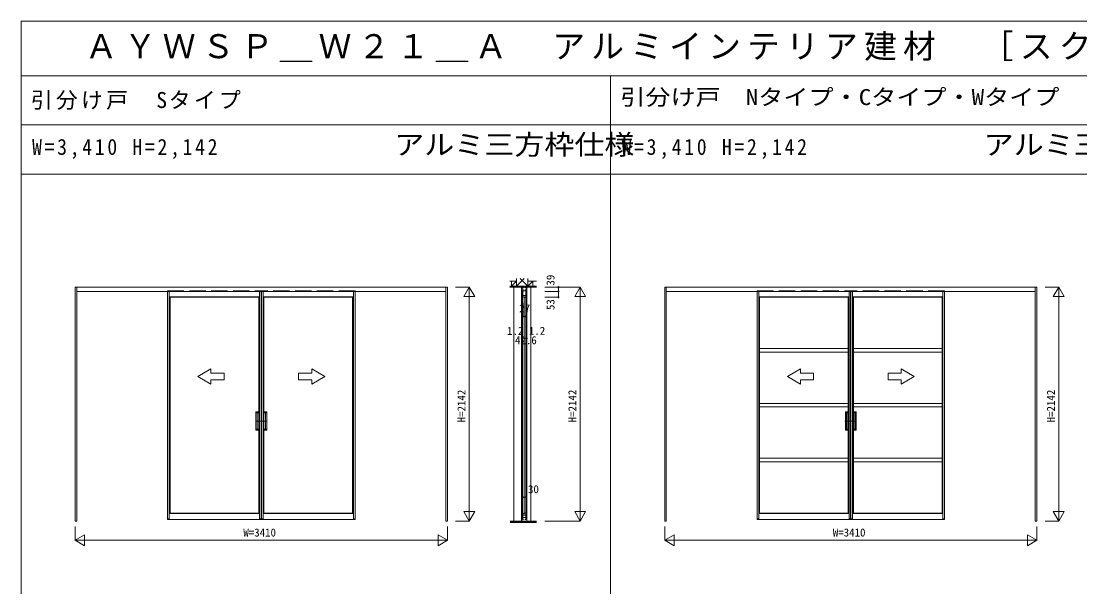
# Model space of a CAD drawing. Units: millimetres, scale not verified. Extents: x -21026 to 6475, y -14850 to 5150.
# Drawn here: x -21025 to -11327, y -31 to 5150 of the extents above; entities that cross this region are included whole.
import ezdxf
from ezdxf.enums import TextEntityAlignment as Align

# ---------------------------------------------------------------- set-up
doc = ezdxf.new("R2010")
doc.units = ezdxf.units.MM
doc.header["$LTSCALE"] = 50
doc.linetypes.add('CHAIN2', pattern=[12, 9, -1, 1, -1])
doc.linetypes.add('DASHED3', pattern=[4, 3, -1])
doc.layers.add('0-0_0', color=7, linetype='Continuous')
for name, color, linetype, lineweight in [('0-1_YKK_F1', 7, 'Continuous', 9), ('0-2_YKK_N1', 2, 'Continuous', 9), ('0-3_YKK_Z1', 7, 'Continuous', 9), ('0-4_YKK_A1', 4, 'Continuous', 9), ('0-6_YKK_C1', 4, 'Continuous', 9)]:
    doc.layers.add(name, color=color, linetype=linetype, lineweight=lineweight)
doc.styles.add('ＭＳ ゴシック', font='')
doc.styles.get('ＭＳ ゴシック').set_extended_font_data('MS Gothic')

msp = doc.modelspace()

# ---------------------------------------------------------------- linework, layer by layer
at = {"layer": '0-1_YKK_F1'}
for p, q in [((-21025, -14850), (-21025, 5150)), ((-21025, 5150), (6475, 5150)), ((-21025, 4650), (5975, 4650)), ((-15625, -14850), (-15625, 4650)), ((-21025, 4200), (5975, 4200)), ((-21025, 3750), (5975, 3750))]:
    msp.add_line(p, q, dxfattribs=at)
at = {"layer": '0-2_YKK_N1'}
for p, q in [((-17045, 2713.5), (-16920, 2713.5)), ((-16970, 2626.9), (-16870, 2626.9)), ((-16920, 571.5), (-16920, 2713.5)), ((-16229.08, 2713.5), (-15904.08, 2713.5)), ((-16229.08, 2674.5), (-16104.08, 2674.5)), ((-16229.08, 2621.5), (-16104.08, 2621.5)), ((-16104.08, 2674.5), (-16104.08, 2713.5)), ((-16104.08, 2674.5), (-16104.08, 2621.5)), ((-15954.08, 2626.9), (-15854.08, 2626.9)), ((-11645, 2713.5), (-11520, 2713.5)), ((-11570, 2626.9), (-11470, 2626.9)), ((-11520, 571.5), (-11520, 2713.5)), ((-16438.77, 2245.5), (-16438.77, 2570.5)), ((-16437.57, 2245.5), (-16437.57, 2570.5)), ((-16429.77, 2570.5), (-16429.77, 2445)), ((-16402.77, 2570.5), (-16402.77, 2445)), ((-16394.97, 2245.5), (-16394.97, 2570.5)), ((-16393.77, 2245.5), (-16393.77, 2570.5)), ((-16429.77, 2445.5), (-16402.77, 2445.5)), ((-16437.57, 2245.5), (-16438.77, 2245.5)), ((-16437.57, 2245.5), (-16394.97, 2245.5)), ((-16394.97, 2245.5), (-16393.77, 2245.5)), ((-16431.27, 665.5), (-16431.27, 790.5)), ((-16401.27, 665.5), (-16401.27, 790.5)), ((-16401.27, 665.5), (-16401.27, 790.5)), ((-16870, 658.1), (-16970, 658.1)), ((-15854.08, 658.1), (-15954.08, 658.1)), ((-11470, 658.1), (-11570, 658.1)), ((-17120, 520.5), (-17120, 395.5)), ((-17045, 571.5), (-16920, 571.5)), ((-11720, 520.5), (-11720, 395.5)), ((-11645, 571.5), (-11520, 571.5)), ((-20443.4, 445.5), (-20443.4, 345.5)), ((-17120, 395.5), (-17206.6, 345.5)), ((-15043.4, 445.5), (-15043.4, 345.5)), ((-11720, 395.5), (-11806.6, 345.5))]:
    msp.add_line(p, q, dxfattribs=at)
for points in [[(-16970, 2626.9), (-16920, 2713.5), (-16870, 2626.9)], [(-16229.08, 571.5), (-15904.08, 571.5), (-15904.08, 2713.5)], [(-15954.08, 2626.9), (-15904.08, 2713.5), (-15854.08, 2626.9)], [(-11570, 2626.9), (-11520, 2713.5), (-11470, 2626.9)], [(-16431.27, 665.5), (-16431.27, 790.5), (-16401.27, 790.5)], [(-16870, 658.1), (-16920, 571.5), (-16970, 658.1)], [(-15854.08, 658.1), (-15904.08, 571.5), (-15954.08, 658.1)], [(-11470, 658.1), (-11520, 571.5), (-11570, 658.1)], [(-20530, 520.5), (-20530, 395.5), (-20443.4, 345.5)], [(-15130, 520.5), (-15130, 395.5), (-15043.4, 345.5)], [(-20443.4, 445.5), (-20530, 395.5), (-17120, 395.5)], [(-17120, 395.5), (-17206.6, 445.5), (-17206.6, 345.5)], [(-15043.4, 445.5), (-15130, 395.5), (-11720, 395.5)], [(-11720, 395.5), (-11806.6, 445.5), (-11806.6, 345.5)]]:
    msp.add_lwpolyline(points, dxfattribs=at)
for centre in [(-16104.08, 2713.5), (-16104.08, 2674.5), (-16104.08, 2621.5), (-16429.77, 2445.5), (-16402.77, 2445.5), (-16438.77, 2245.5), (-16437.57, 2245.5), (-16394.97, 2245.5), (-16393.77, 2245.5), (-16431.27, 790.5), (-16401.27, 790.5)]:
    msp.add_circle(centre, 5, dxfattribs=at)
at = {"layer": '0-3_YKK_Z1'}
for p, q in [((-16532.77, 2769), (-16547.39, 2769)), ((-16547.39, 2724), (-16304.44, 2724)), ((-16532.77, 2724), (-16487.77, 2769)), ((-16532.77, 2769), (-16532.77, 2724)), ((-16487.77, 2769), (-16532.77, 2769)), ((-16532.77, 2724), (-16518.56, 2738.21)), ((-16532.77, 2724), (-16487.77, 2724)), ((-16417.77, 2794), (-16487.77, 2724)), ((-16487.77, 2794), (-16487.77, 2724)), ((-16487.77, 2724), (-16487.77, 2769)), ((-16487.77, 2724), (-16382.77, 2724)), ((-16452.77, 2794), (-16382.77, 2724)), ((-16438.77, 2713.5), (-16393.77, 2724)), ((-16438.77, 2713.5), (-16438.77, 2724)), ((-16393.77, 2713.5), (-16393.77, 2724)), ((-16382.77, 2724), (-16382.77, 2794)), ((-16382.77, 2724), (-16337.77, 2769)), ((-16382.77, 2769), (-16382.77, 2724)), ((-16337.77, 2769), (-16382.77, 2769)), ((-16382.77, 2724), (-16368.35, 2738.42)), ((-16382.77, 2724), (-16337.77, 2724)), ((-16337.77, 2769), (-16304.83, 2769)), ((-16337.77, 2724), (-16337.77, 2769)), ((-16548.26, 2713.5), (-16304.08, 2713.5)), ((-16511.77, 2713.5), (-16511.77, 571.5)), ((-16440.77, 2713.5), (-16440.77, 571.5)), ((-16439.77, 2713.5), (-16439.77, 571.5)), ((-16392.77, 2713.5), (-16392.77, 571.5)), ((-16355.77, 2713.5), (-16355.77, 571.5)), ((-16545.9, 571.5), (-16305.83, 571.5)), ((-16545.9, 569.5), (-16305.83, 569.5)), ((-16545.9, 567.5), (-16305.83, 567.5)), ((-16545.9, 565.5), (-16305.83, 565.5)), ((-16545.9, 563.5), (-16305.83, 563.5)), ((-16545.9, 561.5), (-16305.83, 561.5)), ((-16305.83, 559.5), (-16545.9, 559.5))]:
    msp.add_line(p, q, dxfattribs=at)
at = {"layer": '0-4_YKK_A1'}
for p, q in [((-20530, 2713.5), (-18824.5, 2713.5)), ((-20530, 571.5), (-20530, 2713.5)), ((-20515, 571.5), (-20515, 2713.5)), ((-18824.5, 2674.5), (-20515, 2674.5)), ((-19683.5, 2679.5), (-19668.5, 2679.5)), ((-19683.5, 2679.5), (-19683.5, 590.5)), ((-19668.5, 2679.5), (-19668.5, 590.5)), ((-19668.5, 2625.25), (-18841.5, 2625.25)), ((-19668.5, 2624.27), (-19661.5, 2621.5)), ((-19661.5, 2621.5), (-19661.5, 644.5)), ((-19661.5, 2621.5), (-18848.5, 2621.5)), ((-18841.5, 2624.27), (-18848.5, 2621.5)), ((-18848.5, 2621.5), (-18848.5, 1570.5)), ((-18826.5, 2679.5), (-18841.5, 2679.5)), ((-18841.5, 2679.5), (-18841.5, 590.5)), ((-18826.5, 2679.5), (-18826.5, 590.5)), ((-18826.5, 2679.5), (-18823.5, 2679.5)), ((-17120, 2713.5), (-18825.5, 2713.5)), ((-18825.5, 2674.5), (-17135, 2674.5)), ((-18823.5, 2679.5), (-18823.5, 590.5)), ((-18823.5, 2679.5), (-18808.5, 2679.5)), ((-18808.5, 2679.5), (-18808.5, 590.5)), ((-17981.5, 2625.25), (-18808.5, 2625.25)), ((-18808.5, 2624.27), (-18801.5, 2621.5)), ((-18801.5, 2621.5), (-18801.5, 1570.5)), ((-17988.5, 2621.5), (-18801.5, 2621.5)), ((-17981.5, 2624.27), (-17988.5, 2621.5)), ((-17988.5, 2621.5), (-17988.5, 644.5)), ((-17966.5, 2679.5), (-17981.5, 2679.5)), ((-17981.5, 2679.5), (-17981.5, 590.5)), ((-17966.5, 2679.5), (-17966.5, 590.5)), ((-17135, 571.5), (-17135, 2713.5)), ((-17120, 571.5), (-17120, 2713.5)), ((-15130, 2713.5), (-13424.5, 2713.5)), ((-15130, 571.5), (-15130, 2713.5)), ((-15115, 571.5), (-15115, 2713.5)), ((-13424.5, 2674.5), (-15115, 2674.5)), ((-14283.5, 2679.5), (-14268.5, 2679.5)), ((-14283.5, 2679.5), (-14283.5, 590.5)), ((-14268.5, 2679.5), (-14268.5, 590.5)), ((-14268.5, 2625.25), (-13441.5, 2625.25)), ((-14268.5, 2624.27), (-14261.5, 2621.5)), ((-14261.5, 2621.5), (-14261.5, 644.5)), ((-14261.5, 2621.5), (-13448.5, 2621.5)), ((-13441.5, 2624.27), (-13448.5, 2621.5)), ((-13448.5, 2621.5), (-13448.5, 1570.5)), ((-13426.5, 2679.5), (-13441.5, 2679.5)), ((-13441.5, 2679.5), (-13441.5, 590.5)), ((-13426.5, 2679.5), (-13426.5, 590.5)), ((-13426.5, 2679.5), (-13423.5, 2679.5)), ((-11720, 2713.5), (-13425.5, 2713.5)), ((-13425.5, 2674.5), (-11735, 2674.5)), ((-13423.5, 2679.5), (-13423.5, 590.5)), ((-13423.5, 2679.5), (-13408.5, 2679.5)), ((-13408.5, 2679.5), (-13408.5, 590.5)), ((-12581.5, 2625.25), (-13408.5, 2625.25)), ((-13408.5, 2624.27), (-13401.5, 2621.5)), ((-13401.5, 2621.5), (-13401.5, 1570.5)), ((-12588.5, 2621.5), (-13401.5, 2621.5)), ((-12581.5, 2624.27), (-12588.5, 2621.5)), ((-12588.5, 2621.5), (-12588.5, 644.5)), ((-12566.5, 2679.5), (-12581.5, 2679.5)), ((-12581.5, 2679.5), (-12581.5, 590.5)), ((-12566.5, 2679.5), (-12566.5, 590.5)), ((-11735, 571.5), (-11735, 2713.5)), ((-11720, 571.5), (-11720, 2713.5)), ((-14261.5, 2151.25), (-13448.5, 2151.25)), ((-13401.5, 2151.25), (-12588.5, 2151.25)), ((-14261.5, 2119.25), (-13448.5, 2119.25)), ((-13401.5, 2119.25), (-12588.5, 2119.25)), ((-19406.25, 1895.86), (-19286.25, 1965.15)), ((-19286.25, 1925.86), (-19286.25, 1965.15)), ((-18363.75, 1925.86), (-18363.75, 1965.15)), ((-18243.75, 1895.86), (-18363.75, 1965.15)), ((-14006.25, 1895.86), (-13886.25, 1965.15)), ((-13886.25, 1925.86), (-13886.25, 1965.15)), ((-12963.75, 1925.86), (-12963.75, 1965.15)), ((-12843.75, 1895.86), (-12963.75, 1965.15)), ((-19406.25, 1895.86), (-19286.25, 1826.58)), ((-19166.25, 1865.86), (-19286.25, 1865.86)), ((-19286.25, 1826.58), (-19286.25, 1865.86)), ((-18483.75, 1865.86), (-18363.75, 1865.86)), ((-18243.75, 1895.86), (-18363.75, 1826.58)), ((-18363.75, 1826.58), (-18363.75, 1865.86)), ((-14006.25, 1895.86), (-13886.25, 1826.58)), ((-13766.25, 1865.86), (-13886.25, 1865.86)), ((-13886.25, 1826.58), (-13886.25, 1865.86)), ((-13083.75, 1865.86), (-12963.75, 1865.86)), ((-12843.75, 1895.86), (-12963.75, 1826.58)), ((-12963.75, 1826.58), (-12963.75, 1865.86)), ((-14261.5, 1649), (-13448.5, 1649)), ((-13401.5, 1649), (-12588.5, 1649)), ((-18874.8, 1562), (-18874.8, 1569.5)), ((-18874.8, 1561), (-18874.8, 1412)), ((-18841.8, 1561.5), (-18874.3, 1561.5)), ((-18874.3, 1561.5), (-18862.3, 1561.5)), ((-18841.5, 1570.5), (-18873.8, 1570.5)), ((-18872.8, 1561.5), (-18873.8, 1561.5)), ((-18863.8, 1561), (-18863.8, 1412)), ((-18861.8, 1561), (-18861.8, 1412)), ((-18848.8, 1561.5), (-18848.8, 1411.5)), ((-18841.8, 1570.5), (-18841.8, 1561.5)), ((-18808.5, 1570.5), (-18776.2, 1570.5)), ((-18808.2, 1570.5), (-18808.2, 1561.5)), ((-18808.2, 1561.5), (-18775.7, 1561.5)), ((-18801.2, 1561.5), (-18801.2, 1411.5)), ((-18788.2, 1561), (-18788.2, 1412)), ((-18775.7, 1561.5), (-18787.7, 1561.5)), ((-18786.2, 1561), (-18786.2, 1412)), ((-18777.2, 1561.5), (-18776.2, 1561.5)), ((-18775.2, 1562), (-18775.2, 1569.5)), ((-18775.2, 1561), (-18775.2, 1412)), ((-14261.5, 1617), (-13448.5, 1617)), ((-13474.8, 1562), (-13474.8, 1569.5)), ((-13474.8, 1561), (-13474.8, 1412)), ((-13441.8, 1561.5), (-13474.3, 1561.5)), ((-13474.3, 1561.5), (-13462.3, 1561.5)), ((-13441.5, 1570.5), (-13473.8, 1570.5)), ((-13472.8, 1561.5), (-13473.8, 1561.5)), ((-13463.8, 1561), (-13463.8, 1412)), ((-13461.8, 1561), (-13461.8, 1412)), ((-13448.8, 1561.5), (-13448.8, 1411.5)), ((-13441.8, 1570.5), (-13441.8, 1561.5)), ((-13408.5, 1570.5), (-13376.2, 1570.5)), ((-13408.2, 1570.5), (-13408.2, 1561.5)), ((-13408.2, 1561.5), (-13375.7, 1561.5)), ((-13401.5, 1617), (-12588.5, 1617)), ((-13401.2, 1561.5), (-13401.2, 1411.5)), ((-13388.2, 1561), (-13388.2, 1412)), ((-13375.7, 1561.5), (-13387.7, 1561.5)), ((-13386.2, 1561), (-13386.2, 1412)), ((-13377.2, 1561.5), (-13376.2, 1561.5)), ((-13375.2, 1562), (-13375.2, 1569.5)), ((-13375.2, 1561), (-13375.2, 1412)), ((-18874.8, 1411), (-18874.8, 1403.5)), ((-18841.8, 1411.5), (-18874.3, 1411.5)), ((-18874.3, 1411.5), (-18862.3, 1411.5)), ((-18841.5, 1402.5), (-18873.8, 1402.5)), ((-18848.5, 1402.5), (-18848.5, 644.5)), ((-18841.8, 1402.5), (-18841.8, 1411.5)), ((-18808.5, 1402.5), (-18776.2, 1402.5)), ((-18808.2, 1411.5), (-18775.7, 1411.5)), ((-18808.2, 1402.5), (-18808.2, 1411.5)), ((-18801.5, 1402.5), (-18801.5, 644.5)), ((-18775.7, 1411.5), (-18787.7, 1411.5)), ((-18775.2, 1411), (-18775.2, 1403.5)), ((-13474.8, 1411), (-13474.8, 1403.5)), ((-13441.8, 1411.5), (-13474.3, 1411.5)), ((-13474.3, 1411.5), (-13462.3, 1411.5)), ((-13441.5, 1402.5), (-13473.8, 1402.5)), ((-13448.5, 1402.5), (-13448.5, 644.5)), ((-13441.8, 1402.5), (-13441.8, 1411.5)), ((-13408.5, 1402.5), (-13376.2, 1402.5)), ((-13408.2, 1411.5), (-13375.7, 1411.5)), ((-13408.2, 1402.5), (-13408.2, 1411.5)), ((-13401.5, 1402.5), (-13401.5, 644.5)), ((-13375.7, 1411.5), (-13387.7, 1411.5)), ((-13375.2, 1411), (-13375.2, 1403.5)), ((-14261.5, 1146.75), (-13448.5, 1146.75)), ((-14261.5, 1114.75), (-13448.5, 1114.75)), ((-13401.5, 1146.75), (-12588.5, 1146.75)), ((-13401.5, 1114.75), (-12588.5, 1114.75)), ((-19683.7, 590.5), (-19683.7, 587)), ((-19668.5, 590.5), (-19683.7, 590.5)), ((-19683.5, 590.5), (-19668.5, 590.5)), ((-19668.5, 586.5), (-19683.2, 586.5)), ((-19668.5, 641.73), (-19661.5, 644.5)), ((-19668.5, 640.75), (-18841.5, 640.75)), ((-19668.5, 590.5), (-19668.5, 586.5)), ((-18841.5, 586.5), (-19668.5, 586.5)), ((-19661.5, 644.5), (-18848.5, 644.5)), ((-18841.5, 641.73), (-18848.5, 644.5)), ((-18826.5, 590.5), (-18841.5, 590.5)), ((-18841.5, 590.5), (-18841.5, 586.5)), ((-18841.5, 590.5), (-18826.3, 590.5)), ((-18841.5, 586.5), (-18826.8, 586.5)), ((-18826.8, 586.5), (-18823.2, 586.5)), ((-18826.3, 590.5), (-18826.3, 587)), ((-18823.7, 590.5), (-18823.7, 587)), ((-18808.5, 590.5), (-18823.7, 590.5)), ((-18823.5, 590.5), (-18808.5, 590.5)), ((-18808.5, 586.5), (-18823.2, 586.5)), ((-18808.5, 641.73), (-18801.5, 644.5)), ((-17981.5, 640.75), (-18808.5, 640.75)), ((-18808.5, 590.5), (-18808.5, 586.5)), ((-18808.5, 586.5), (-17981.5, 586.5)), ((-17988.5, 644.5), (-18801.5, 644.5)), ((-17981.5, 641.73), (-17988.5, 644.5)), ((-17966.5, 590.5), (-17981.5, 590.5)), ((-17981.5, 590.5), (-17981.5, 586.5)), ((-17981.5, 590.5), (-17966.3, 590.5)), ((-17981.5, 586.5), (-17966.8, 586.5)), ((-17966.3, 590.5), (-17966.3, 587)), ((-14283.7, 590.5), (-14283.7, 587)), ((-14268.5, 590.5), (-14283.7, 590.5)), ((-14283.5, 590.5), (-14268.5, 590.5)), ((-14268.5, 586.5), (-14283.2, 586.5)), ((-14268.5, 641.73), (-14261.5, 644.5)), ((-14268.5, 640.75), (-13441.5, 640.75)), ((-14268.5, 590.5), (-14268.5, 586.5)), ((-13441.5, 586.5), (-14268.5, 586.5)), ((-14261.5, 644.5), (-13448.5, 644.5)), ((-13441.5, 641.73), (-13448.5, 644.5)), ((-13426.5, 590.5), (-13441.5, 590.5)), ((-13441.5, 590.5), (-13441.5, 586.5)), ((-13441.5, 590.5), (-13426.3, 590.5)), ((-13441.5, 586.5), (-13426.8, 586.5)), ((-13426.8, 586.5), (-13423.2, 586.5)), ((-13426.3, 590.5), (-13426.3, 587)), ((-13423.7, 590.5), (-13423.7, 587)), ((-13408.5, 590.5), (-13423.7, 590.5)), ((-13423.5, 590.5), (-13408.5, 590.5)), ((-13408.5, 586.5), (-13423.2, 586.5)), ((-13408.5, 641.73), (-13401.5, 644.5)), ((-12581.5, 640.75), (-13408.5, 640.75)), ((-13408.5, 590.5), (-13408.5, 586.5)), ((-13408.5, 586.5), (-12581.5, 586.5)), ((-12588.5, 644.5), (-13401.5, 644.5)), ((-12581.5, 641.73), (-12588.5, 644.5)), ((-12566.5, 590.5), (-12581.5, 590.5)), ((-12581.5, 590.5), (-12581.5, 586.5)), ((-12581.5, 590.5), (-12566.3, 590.5)), ((-12581.5, 586.5), (-12566.8, 586.5)), ((-12566.3, 590.5), (-12566.3, 587)), ((-20530, 571.5), (-20515, 571.5)), ((-17135, 571.5), (-17120, 571.5)), ((-15130, 571.5), (-15115, 571.5)), ((-11735, 571.5), (-11720, 571.5))]:
    msp.add_line(p, q, dxfattribs=at)
at = {"layer": '0-4_YKK_A1', "linetype": 'DASHED3'}
for p, q in [((-19683.5, 2679.5), (-18836, 2679.5)), ((-17966.5, 2679.5), (-18814, 2679.5)), ((-14283.5, 2679.5), (-13436, 2679.5)), ((-12566.5, 2679.5), (-13414, 2679.5))]:
    msp.add_line(p, q, dxfattribs=at)
at = {"layer": '0-4_YKK_A1', "linetype": 'CHAIN2'}
for p, q in [((-18858.3, 1486.5), (-18878.3, 1486.5)), ((-18831.6, 1486.5), (-18874.8, 1486.5)), ((-18818.4, 1486.5), (-18775.2, 1486.5)), ((-18791.7, 1486.5), (-18771.7, 1486.5)), ((-13458.3, 1486.5), (-13478.3, 1486.5)), ((-13431.6, 1486.5), (-13474.8, 1486.5)), ((-13418.4, 1486.5), (-13375.2, 1486.5)), ((-13391.7, 1486.5), (-13371.7, 1486.5))]:
    msp.add_line(p, q, dxfattribs=at)
at = {"layer": '0-4_YKK_A1'}
for points in [[(-19286.25, 1925.86), (-19166.25, 1925.86), (-19166.25, 1865.86)], [(-18363.75, 1925.86), (-18483.75, 1925.86), (-18483.75, 1865.86)], [(-13886.25, 1925.86), (-13766.25, 1925.86), (-13766.25, 1865.86)], [(-12963.75, 1925.86), (-13083.75, 1925.86), (-13083.75, 1865.86)]]:
    msp.add_lwpolyline(points, dxfattribs=at)
for centre, radius, start, end in [((-18873.8, 1569.5), 1, 90, 180), ((-18874.3, 1562), 0.5, 180, 270), ((-18874.3, 1561), 0.5, 90, 180), ((-18864.3, 1561), 0.5, 0, 90), ((-18862.3, 1561), 0.5, 0, 90), ((-18787.7, 1561), 0.5, 90, 180), ((-18785.7, 1561), 0.5, 90, 180), ((-18776.2, 1569.5), 1, 0, 90), ((-18775.7, 1562), 0.5, 270, 0), ((-18775.7, 1561), 0.5, 0, 90), ((-13473.8, 1569.5), 1, 90, 180), ((-13474.3, 1562), 0.5, 180, 270), ((-13474.3, 1561), 0.5, 90, 180), ((-13464.3, 1561), 0.5, 0, 90), ((-13462.3, 1561), 0.5, 0, 90), ((-13387.7, 1561), 0.5, 90, 180), ((-13385.7, 1561), 0.5, 90, 180), ((-13376.2, 1569.5), 1, 0, 90), ((-13375.7, 1562), 0.5, 270, 0), ((-13375.7, 1561), 0.5, 0, 90), ((-18874.3, 1412), 0.5, 180, 270), ((-18874.3, 1411), 0.5, 90, 180), ((-18873.8, 1403.5), 1, 180, 270), ((-18864.3, 1412), 0.5, 270, 0), ((-18862.3, 1412), 0.5, 270, 0), ((-18787.7, 1412), 0.5, 180, 270), ((-18785.7, 1412), 0.5, 180, 270), ((-18776.2, 1403.5), 1, 270, 0), ((-18775.7, 1412), 0.5, 270, 0), ((-18775.7, 1411), 0.5, 0, 90), ((-13474.3, 1412), 0.5, 180, 270), ((-13474.3, 1411), 0.5, 90, 180), ((-13473.8, 1403.5), 1, 180, 270), ((-13464.3, 1412), 0.5, 270, 0), ((-13462.3, 1412), 0.5, 270, 0), ((-13387.7, 1412), 0.5, 180, 270), ((-13385.7, 1412), 0.5, 180, 270), ((-13376.2, 1403.5), 1, 270, 0), ((-13375.7, 1412), 0.5, 270, 0), ((-13375.7, 1411), 0.5, 0, 90), ((-19683.2, 587), 0.5, 180, 270), ((-18826.8, 587), 0.5, 270, 0), ((-18823.2, 587), 0.5, 180, 270), ((-17966.8, 587), 0.5, 270, 0), ((-14283.2, 587), 0.5, 180, 270), ((-13426.8, 587), 0.5, 270, 0), ((-13423.2, 587), 0.5, 180, 270), ((-12566.8, 587), 0.5, 270, 0)]:
    msp.add_arc(centre, radius, start, end, dxfattribs=at)
at = {"layer": '0-6_YKK_C1'}
for p, q in [((-16438.77, 2713.5), (-16438.77, 2674.5)), ((-16393.77, 2713.5), (-16438.77, 2713.5)), ((-16437.27, 2703), (-16430.07, 2703)), ((-16437.27, 2689.7), (-16437.27, 2703)), ((-16422.47, 2689.7), (-16437.27, 2689.7)), ((-16436.77, 2712.2), (-16436.77, 2703)), ((-16431.27, 2679.5), (-16431.27, 590.5)), ((-16430.07, 2703), (-16430.07, 2713.5)), ((-16429.77, 2625.25), (-16429.77, 2679.5)), ((-16429.77, 2679.5), (-16402.77, 2679.5)), ((-16429.77, 2638), (-16402.77, 2638)), ((-16423.27, 2621.5), (-16429.77, 2625.25)), ((-16425.67, 2708.2), (-16425.67, 2713.5)), ((-16423.67, 2708.2), (-16425.67, 2708.2)), ((-16421.77, 2621.5), (-16423.27, 2621.5)), ((-16416.27, 2629), (-16416.27, 634)), ((-16409.27, 2621.5), (-16410.77, 2621.5)), ((-16395.27, 2689.7), (-16410.07, 2689.7)), ((-16402.77, 2625.25), (-16409.27, 2621.5)), ((-16408.87, 2708.2), (-16406.87, 2708.2)), ((-16406.87, 2708.2), (-16406.87, 2713.5)), ((-16402.77, 2679.5), (-16402.77, 2625.25)), ((-16402.47, 2713.5), (-16402.47, 2703)), ((-16402.47, 2703), (-16395.27, 2703)), ((-16401.27, 590.5), (-16401.27, 2679.5)), ((-16395.77, 2712.2), (-16395.77, 2703)), ((-16395.27, 2703), (-16395.27, 2689.7)), ((-16393.77, 2674.5), (-16393.77, 2713.5)), ((-16429.77, 640.75), (-16429.77, 586.5)), ((-16429.77, 626.1), (-16402.77, 626.1)), ((-16429.77, 603.5), (-16402.77, 603.5)), ((-16429.77, 586.5), (-16422.77, 586.5)), ((-16409.27, 644.5), (-16410.77, 644.5)), ((-16409.77, 586.5), (-16402.77, 586.5)), ((-16402.77, 640.75), (-16409.27, 644.5)), ((-16402.77, 586.5), (-16402.77, 640.75))]:
    msp.add_line(p, q, dxfattribs=at)
msp.add_lwpolyline([(-16421.77, 644.5), (-16423.27, 644.5), (-16429.77, 640.75)], dxfattribs=at)

# ---------------------------------------------------------------- texts
at = {"layer": '0-0_0', "style": 'ＭＳ ゴシック', "width": 1.15}
msp.add_text('引分け戸  Nタイプ・Cタイプ・Wタイプ', height=146.6, dxfattribs=at).set_placement((-15536.67, 4337.5), align=Align.BOTTOM_LEFT)
at = {"layer": '0-0_0', "color": 3, "style": 'ＭＳ ゴシック', "width": 1.1}
for p in [(-17607.69, 3872.59), (-12207.69, 3872.59)]:
    msp.add_text('アルミ三方枠仕様', height=183.3, dxfattribs=at).set_placement(p, align=Align.BOTTOM_LEFT)
at = {"layer": '0-0_0', "color": 3, "insert": (-20441.67, 4775), "char_height": 219.9, "attachment_point": 7, "style": 'ＭＳ ゴシック'}
msp.add_mtext('\\T1.19;ＡＹＷＳＰ＿Ｗ２１＿Ａ\\~\\~アルミインテリア建材\\~\\~［スクリーンパーティション］\\~\\~間仕切\\~\\~上吊り\\~\\~スライディングタイプ\\~\\~引分け戸\\~\\~呼称高２１\u3000２／２', dxfattribs=at)
at = {"layer": '0-0_0', "char_height": 146.6, "attachment_point": 7, "style": 'ＭＳ ゴシック'}
for s, insert in [('\\T1.15;引分け戸\\~\\~Sタイプ', (-20936.67, 4337.5)), ('\\T1.28;\\W0.9;W=3,410\\~H=2,142', (-20925, 3887.5)), ('\\T1.28;\\W0.9;W=3,410\\~H=2,142', (-15525, 3887.5))]:
    msp.add_mtext(s, dxfattribs=dict(at, insert=insert))
at = {"layer": '0-2_YKK_N1', "color": 4, "style": 'ＭＳ ゴシック'}
for s, p in [('39', (-16117.59, 2728.22)), ('53', (-16117.59, 2503.74)), ('H=2142', (-16933.51, 1475.62)), ('H=2142', (-15917.59, 1475.62)), ('H=2142', (-11533.51, 1475.62))]:
    msp.add_text(s, height=73.31, rotation=90, dxfattribs=at).set_placement(p, align=Align.BOTTOM_LEFT)
for s, p in [('27', (-16462.54, 2460.46)), ('1.2', (-16573.71, 2254.87)), ('1.2', (-16374.18, 2255.27)), ('42.6', (-16501.36, 2169.27)), ('30', (-16382.26, 804.23)), ('W=3410', (-18989.88, 407.5)), ('W=3410', (-13589.88, 407.5))]:
    msp.add_text(s, height=73.31, dxfattribs=at).set_placement(p, align=Align.BOTTOM_LEFT)

doc.saveas('drawing.dxf')
